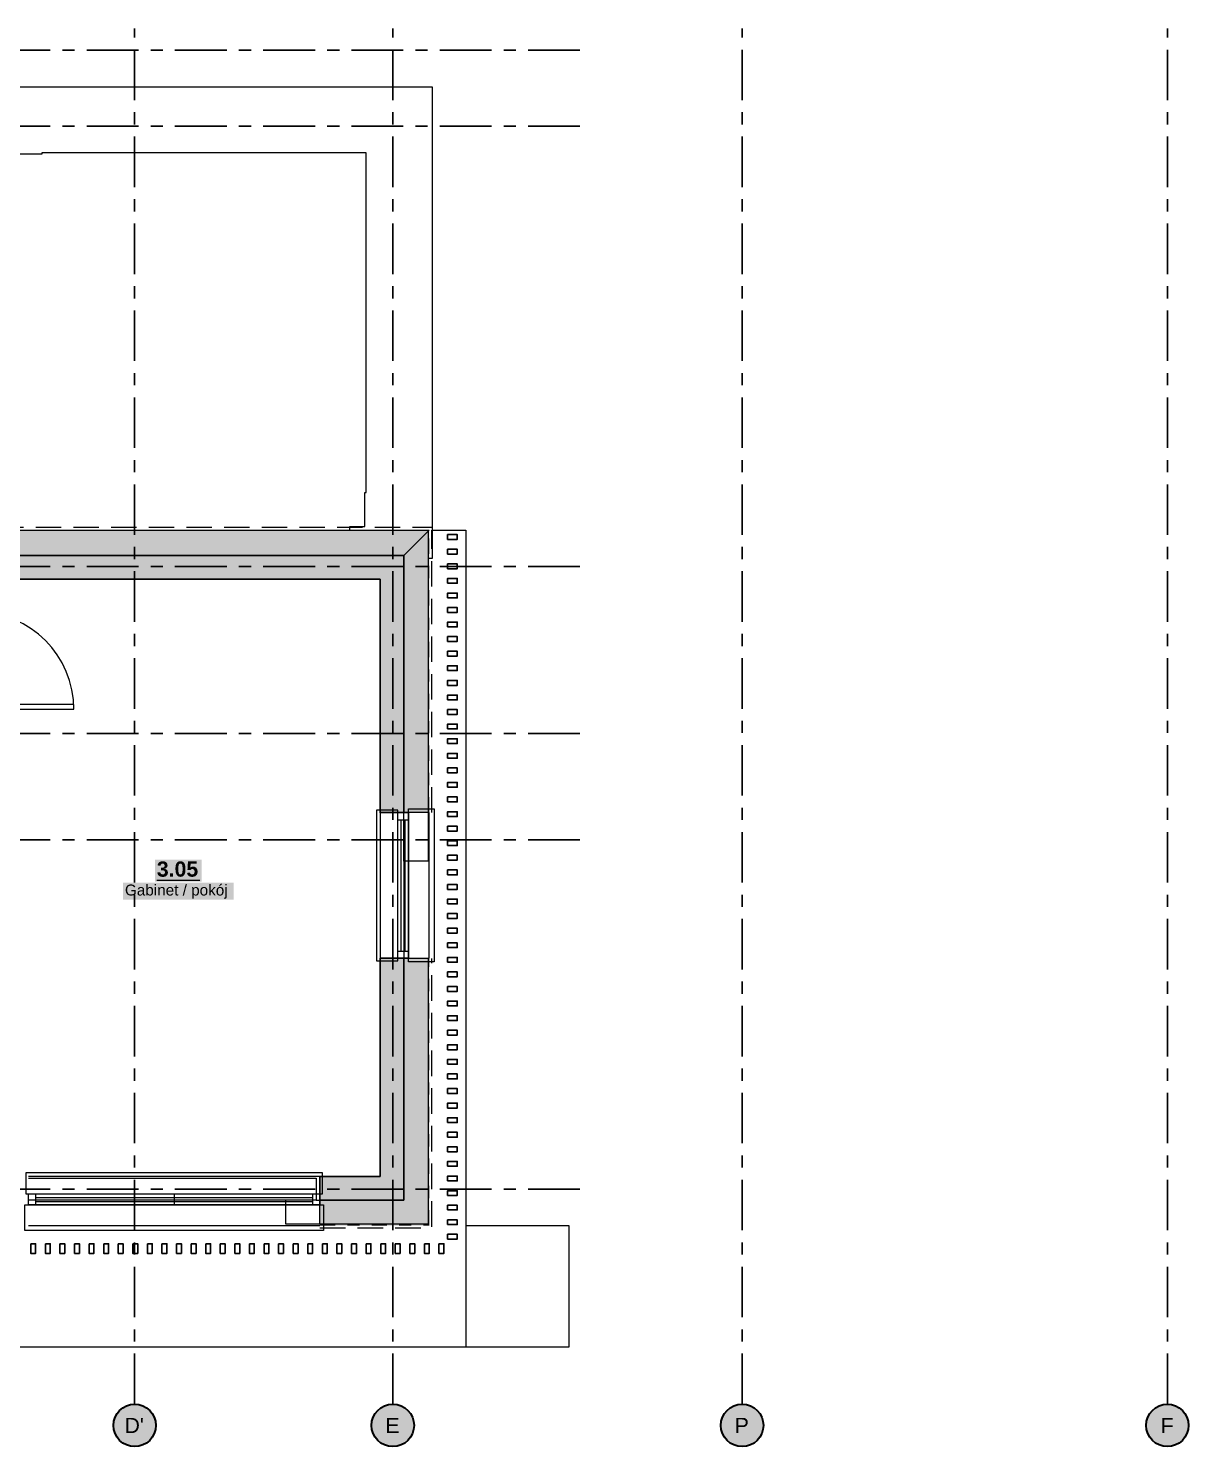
# Model space of a CAD drawing. Header units: metres. Extents: x -3.2 to 18.6, y -2.1 to 9.6.
# Drawn here: x 9 to 18.55, y -2.12 to 9.56 of the extents above; entities that cross this region are included whole.
import ezdxf

# ---------------------------------------------------------------- set-up
doc = ezdxf.new("R2010")
doc.units = ezdxf.units.M
for name, pattern in [('KRESKOWA', [5.25, 4.2, -1.05]), ('PUNKTOWA', [10.5, 8.4, -1.05, 0, -1.05]), ('PUNKTOWA_KROTKA', [6.3, 4.2, -1.05, 0, -1.05])]:
    doc.linetypes.add(name, pattern=pattern)
doc.layers.add('A-MASKA', color=7, linetype='Continuous', lineweight=18)
for name, color, linetype, lineweight, true_color in [('I-OSIE', 8, 'PUNKTOWA', 18, 0x7a7a7a), ('I-PODKLAD', 8, 'Continuous', 18, 0x9a9a9a), ('I-PODKLAD-SCIANY', 8, 'Continuous', 25, 0x6e6e6e), ('I-PODKLAD-WYPELN', 254, 'Continuous', 18, 0xe6e6e6), ('I-POMIESZCZENIA', 8, 'Continuous', 25, 0x4a4a4a)]:
    doc.layers.add(name, color=color, linetype=linetype, lineweight=lineweight, true_color=true_color)
doc.styles.add('PL_ARIAL', font='arial.ttf')
doc.styles.add('PL_ARIAL_B', font='arialbd.ttf')

msp = doc.modelspace()

# ---------------------------------------------------------------- hatches: boundary and pattern name
at = {"layer": 'A-MASKA', "true_color": 0xffffff}
for points in [[(10.043, 2.53), (10.427, 2.53), (10.427, 2.712), (10.043, 2.712)], [(9.78, 2.383), (10.69, 2.383), (10.69, 2.522), (9.78, 2.522)]]:
    msp.add_hatch(color=7, dxfattribs=at).paths.add_polyline_path(points)
at = {"layer": 'I-OSIE', "true_color": 0xffffff}
for points in [[(10.05, -1.945), (10.049, -1.922), (10.044, -1.9), (10.037, -1.878), (10.027, -1.858), (10.014, -1.838), (9.999, -1.821), (9.982, -1.806), (9.963, -1.793), (9.942, -1.783), (9.92, -1.776), (9.898, -1.771), (9.875, -1.77), (9.852, -1.771), (9.83, -1.776), (9.808, -1.783), (9.787, -1.793), (9.768, -1.806), (9.751, -1.821), (9.736, -1.838), (9.723, -1.858), (9.713, -1.878), (9.706, -1.9), (9.701, -1.922), (9.7, -1.945), (9.701, -1.968), (9.706, -1.99), (9.713, -2.012), (9.723, -2.033), (9.736, -2.052), (9.751, -2.069), (9.768, -2.084), (9.787, -2.097), (9.808, -2.107), (9.83, -2.114), (9.852, -2.119), (9.875, -2.12), (9.898, -2.119), (9.92, -2.114), (9.942, -2.107), (9.963, -2.097), (9.982, -2.084), (9.999, -2.069), (10.014, -2.052), (10.027, -2.033), (10.037, -2.012), (10.044, -1.99), (10.049, -1.968)], [(12.175, -1.945), (12.174, -1.922), (12.169, -1.9), (12.162, -1.878), (12.152, -1.858), (12.139, -1.838), (12.124, -1.821), (12.107, -1.806), (12.088, -1.793), (12.067, -1.783), (12.045, -1.776), (12.023, -1.771), (12, -1.77), (11.977, -1.771), (11.955, -1.776), (11.933, -1.783), (11.912, -1.793), (11.893, -1.806), (11.876, -1.821), (11.861, -1.838), (11.848, -1.858), (11.838, -1.878), (11.831, -1.9), (11.826, -1.922), (11.825, -1.945), (11.826, -1.968), (11.831, -1.99), (11.838, -2.012), (11.848, -2.033), (11.861, -2.052), (11.876, -2.069), (11.893, -2.084), (11.912, -2.097), (11.933, -2.107), (11.955, -2.114), (11.977, -2.119), (12, -2.12), (12.023, -2.119), (12.045, -2.114), (12.067, -2.107), (12.088, -2.097), (12.107, -2.084), (12.124, -2.069), (12.139, -2.052), (12.152, -2.033), (12.162, -2.012), (12.169, -1.99), (12.174, -1.968)], [(15.05, -1.945), (15.049, -1.922), (15.044, -1.9), (15.037, -1.878), (15.027, -1.858), (15.014, -1.838), (14.999, -1.821), (14.982, -1.806), (14.963, -1.793), (14.942, -1.783), (14.92, -1.776), (14.898, -1.771), (14.875, -1.77), (14.852, -1.771), (14.83, -1.776), (14.808, -1.783), (14.787, -1.793), (14.768, -1.806), (14.751, -1.821), (14.736, -1.838), (14.723, -1.858), (14.713, -1.878), (14.706, -1.9), (14.701, -1.922), (14.7, -1.945), (14.701, -1.968), (14.706, -1.99), (14.713, -2.012), (14.723, -2.033), (14.736, -2.052), (14.751, -2.069), (14.768, -2.084), (14.787, -2.097), (14.808, -2.107), (14.83, -2.114), (14.852, -2.119), (14.875, -2.12), (14.898, -2.119), (14.92, -2.114), (14.942, -2.107), (14.963, -2.097), (14.982, -2.084), (14.999, -2.069), (15.014, -2.052), (15.027, -2.033), (15.037, -2.012), (15.044, -1.99), (15.049, -1.968)], [(18.55, -1.945), (18.549, -1.922), (18.544, -1.9), (18.537, -1.878), (18.527, -1.858), (18.514, -1.838), (18.499, -1.821), (18.482, -1.806), (18.462, -1.793), (18.442, -1.783), (18.42, -1.776), (18.398, -1.771), (18.375, -1.77), (18.352, -1.771), (18.33, -1.776), (18.308, -1.783), (18.288, -1.793), (18.268, -1.806), (18.251, -1.821), (18.236, -1.838), (18.223, -1.858), (18.213, -1.878), (18.206, -1.9), (18.201, -1.922), (18.2, -1.945), (18.201, -1.968), (18.206, -1.99), (18.213, -2.012), (18.223, -2.033), (18.236, -2.052), (18.251, -2.069), (18.268, -2.084), (18.288, -2.097), (18.308, -2.107), (18.33, -2.114), (18.352, -2.119), (18.375, -2.12), (18.398, -2.119), (18.42, -2.114), (18.442, -2.107), (18.462, -2.097), (18.482, -2.084), (18.499, -2.069), (18.514, -2.052), (18.527, -2.033), (18.537, -2.012), (18.544, -1.99), (18.549, -1.968)]]:
    msp.add_hatch(color=7, dxfattribs=at).paths.add_polyline_path(points)
at = {"layer": 'I-PODKLAD-WYPELN', "true_color": 0xe4e4e4}
h = msp.add_hatch(color=7, dxfattribs=at)
h.paths.add_polyline_path([(8.8, 5.02), (8.8, 5.02), (8.8, 5.035), (8.8, 5.035), (8.8, 5.035), (8.8, 5.035), (8.8, 5.035), (8.8, 5.035), (8.8, 5.035), (8.8, 5.035), (8.8, 5.035), (8.8, 5.035), (8.8, 5.035), (8.8, 5.035), (8.8, 5.035), (8.8, 5.035), (8.8, 5.035), (8.8, 5.035), (8.8, 5.035), (8.59, 5.035), (8.59, 5.035), (8.59, 5.035), (8.59, 5.125), (8.59, 5.125), (8.59, 5.125), (8.575, 5.125), (8.575, 4.8), (8.56, 4.8), (8.425, 4.8), (8.425, 5.125), (8.395, 5.125), (8.395, 5.125), (8.395, 5.125), (8.395, 8.645), (8.395, 8.645), (8.395, 8.645), (8.395, 8.645), (8.1, 8.645), (8.1, 8.84), (8.1, 9.05), (8.8, 9.05), (8.8, 5.425), (8.8, 5.425), (8.8, 5.425), (12.3, 5.425), (12.3, 5.425), (12.3, 5.425), (12.3, 5.425), (12.3, 3.1), (12.29, 3.1), (12.09, 3.1), (12.09, 3.1), (12.09, 3.1), (12.09, 3.1), (11.895, 3.1), (11.895, 3.1), (11.895, 3.1), (11.895, 5.02), (11.895, 5.02), (11.895, 5.02), (11.895, 5.02), (11.895, 5.02), (11.895, 5.02), (8.8, 5.02)])
h.paths.add_polyline_path([(11.91, 5.215), (11.91, 5.215), (11.91, 5.215), (11.91, 5.215), (11.91, 5.215)], flags=0)
h.paths.add_polyline_path([(12.09, 5.215), (12.09, 5.215), (12.09, 5.215), (12.09, 5.215), (12.09, 5.215), (12.09, 5.215)], flags=0)
h.paths.add_polyline_path([(8.59, 5.215), (8.59, 5.215), (8.59, 5.215), (8.59, 5.215)], flags=0)
h.paths.add_polyline_path([(8.8, 5.215), (8.8, 5.215), (8.8, 5.215), (8.8, 5.215)], flags=0)
h.paths.add_polyline_path([(8.41, 8.66), (8.41, 8.66), (8.41, 8.66), (8.41, 8.66)], flags=0)
h.paths.add_polyline_path([(8.59, 8.66), (8.59, 8.66), (8.59, 8.66), (8.59, 8.66)], flags=0)
h = msp.add_hatch(color=7, dxfattribs=at)
h.paths.add_polyline_path([(11.4, 0.105), (11.895, 0.105), (11.895, 0.105), (11.895, 0.105), (11.895, 0.105), (11.895, 0.105), (11.895, 0.105), (11.895, 1.9), (11.895, 1.9), (11.895, 1.9), (12.09, 1.9), (12.09, 1.9), (12.09, 1.9), (12.09, 1.9), (12.29, 1.9), (12.3, 1.9), (12.3, -0.3), (11.4, -0.3), (11.4, -0.29), (11.4, -0.09), (11.4, -0.09), (11.4, -0.09), (11.4, -0.09), (11.4, 0.105), (11.4, 0.105)])
h.paths.add_polyline_path([(12.09, 0.09), (12.09, 0.09), (12.09, 0.09), (12.09, 0.09), (12.09, 0.09), (12.09, 0.09)], flags=0)
h.paths.add_polyline_path([(12.09, -0.09), (12.09, -0.09), (12.09, -0.09), (12.09, -0.09)], flags=0)

# ---------------------------------------------------------------- linework, layer by layer
at = {"layer": 'I-OSIE', "linetype": 'PUNKTOWA', "lineweight": 25, "ltscale": 0.049477, "flags": 128}
for points in [[(9.875, -1.77), (9.875, 9.555)], [(12, -1.77), (12, 9.555)], [(14.875, -1.77), (14.875, 9.555)], [(18.375, -1.77), (18.375, 9.555)]]:
    msp.add_lwpolyline(points, dxfattribs=at)
at = {"layer": 'I-OSIE', "linetype": 'PUNKTOWA', "lineweight": 25, "ltscale": 0.050773, "flags": 128}
for points in [[(-2.87, 9.375), (13.55, 9.375)], [(-2.87, 8.75), (13.55, 8.75)], [(-2.87, 5.125), (13.55, 5.125)], [(-2.87, 3.75), (13.55, 3.75)], [(-2.87, 2.875), (13.55, 2.875)], [(-2.87, 0), (13.55, 0)]]:
    msp.add_lwpolyline(points, dxfattribs=at)
at = {"layer": 'I-OSIE', "linetype": 'Continuous', "lineweight": 35, "ltscale": 0.05}
for centre in [(9.875, -1.945), (12, -1.945), (14.875, -1.945), (18.375, -1.945)]:
    msp.add_circle(centre, 0.175, dxfattribs=at)
at = {"layer": 'I-PODKLAD', "linetype": 'KRESKOWA', "lineweight": 13, "ltscale": 0.05, "flags": 128}
for points in [[(-1.335, 5.426), (-1.335, 5.45), (3.55, 5.45), (3.55, 9.075), (8.825, 9.075), (8.825, 5.45), (12.325, 5.45), (12.325, 5.426)], [(12.32, 3.1), (12.32, 5.425), (12.6, 5.425), (12.6, -1.3), (-2.4, -1.3), (-2.4, 5.425), (-1.32, 5.425), (-1.32, 3.7)], [(11.4, -0.32), (12.32, -0.32), (12.32, 1.899)]]:
    msp.add_lwpolyline(points, dxfattribs=at)
at = {"layer": 'I-PODKLAD', "lineweight": 13, "ltscale": 0.05}
for points in [[(8.565, 9.05), (8.565, 9.075), (12.325, 9.075), (12.325, 5.19), (12.3, 5.19)], [(11.645, 5.426), (11.645, 5.455), (11.77, 5.455), (11.77, 5.735), (11.78, 5.735), (11.78, 8.53), (9.11, 8.53), (9.11, 8.52), (8.83, 8.52), (8.83, 8.395), (8.8, 8.395)], [(12.325, 5.425), (12.6, 5.425), (12.6, -1.3), (-2.4, -1.3), (-2.4, 5.425), (-1.3, 5.425)], [(11.895, 3.099), (11.895, 1.901)], [(12.29, 3.099), (12.29, 2.7), (12.09, 2.7), (12.09, 3.099)], [(12.3, 1.901), (12.3, 3.099)], [(12.09, 2.7), (12.09, 1.901)], [(11.399, 0.105), (9.001, 0.105)], [(9.001, 0.09), (11.37, 0.09), (11.37, -0.09), (9.001, -0.09)], [(11.399, -0.29), (11.12, -0.29), (11.12, -0.09)], [(11.37, -0.09), (11.399, -0.09)], [(9.001, -0.3), (11.399, -0.3)], [(12.601, -0.3), (13.45, -0.3), (13.45, -1.3), (12.601, -1.3)]]:
    msp.add_lwpolyline(points, dxfattribs=at)
at = {"layer": 'I-PODKLAD', "lineweight": 18, "ltscale": 0.05}
for points in [[(8.575, 3.95), (9.375, 3.95), (9.375, 3.99), (8.575, 3.99)], [(12.04, 1.88), (12.04, 3.12), (11.865, 3.12), (11.865, 1.88)], [(12.04, 1.9), (12.04, 3.1), (12.13, 3.1), (12.13, 1.9)], [(12.13, 1.87), (12.13, 3.13), (12.34, 3.13), (12.34, 1.87)], [(8.98, -0.04), (11.42, -0.04), (11.42, 0.135), (8.98, 0.135)], [(9, -0.04), (11.4, -0.04), (11.4, -0.13), (9, -0.13)], [(8.97, -0.13), (11.43, -0.13), (11.43, -0.34), (8.97, -0.34)]]:
    msp.add_lwpolyline(points, close=True, dxfattribs=at)
for points in [[(12.04, 3.04), (12.13, 3.04)], [(12.069, 1.96), (12.069, 3.04)], [(12.101, 1.96), (12.101, 3.04)], [(12.04, 1.96), (12.13, 1.96)], [(9.06, -0.04), (9.06, -0.13)], [(9.06, -0.069), (11.34, -0.069)], [(9.06, -0.101), (11.34, -0.101)], [(10.2, -0.04), (10.2, -0.13)], [(11.34, -0.04), (11.34, -0.13)]]:
    msp.add_lwpolyline(points, dxfattribs=at)
at = {"layer": 'I-PODKLAD', "lineweight": 13, "ltscale": 0.05}
msp.add_arc((8.575, 3.95), 0.8, 0, 90, dxfattribs=at)
at = {"layer": 'I-PODKLAD-SCIANY', "lineweight": 13, "ltscale": 0.05}
msp.add_lwpolyline([(8.8, 5.425), (12.3, 5.425), (12.3, 5.425), (12.3, 5.425), (12.3, 5.425), (12.29, 5.415), (12.09, 5.215), (12.09, 5.215), (12.09, 5.215), (8.59, 5.215)], dxfattribs=at)
for points in [[(12.09, 5.215), (12.09, 5.215), (12.09, 5.215), (12.29, 5.415), (12.29, 5.415), (12.29, 5.415), (12.29, 3.1), (12.29, 3.1), (12.29, 3.1), (12.09, 3.1), (12.09, 3.1), (12.09, 3.1)], [(11.4, -0.29), (11.4, -0.29), (11.4, -0.09), (11.4, -0.09), (11.4, -0.09), (12.09, -0.09), (12.09, -0.09), (12.09, -0.09), (12.09, -0.09), (12.09, -0.09), (12.09, -0.09), (12.09, -0.09), (12.09, -0.09), (12.09, -0.09), (12.09, -0.09), (12.09, -0.09), (12.09, -0.09), (12.09, -0.09), (12.09, -0.09), (12.09, -0.09), (12.09, -0.09), (12.09, -0.09), (12.09, 1.9), (12.09, 1.9), (12.09, 1.9), (12.29, 1.9), (12.29, 1.9), (12.29, 1.9), (12.29, -0.29), (12.29, -0.29), (12.29, -0.29), (11.4, -0.29)]]:
    msp.add_lwpolyline(points, close=True, dxfattribs=at)
at = {"layer": 'I-PODKLAD-SCIANY', "linetype": 'PUNKTOWA_KROTKA', "lineweight": 13, "ltscale": 0.03, "flags": 128}
for points in [[(12.295, 3.1), (12.295, 5.425)], [(12.295, -0.3), (12.295, 1.9)], [(11.4, -0.295), (12.3, -0.295)]]:
    msp.add_lwpolyline(points, dxfattribs=at)
at = {"layer": 'I-PODKLAD-SCIANY', "lineweight": 25, "ltscale": 0.05}
for points in [[(12.45, 5.348), (12.53, 5.348), (12.53, 5.388), (12.45, 5.388)], [(12.45, 5.228), (12.53, 5.228), (12.53, 5.268), (12.45, 5.268)], [(12.45, 5.107), (12.53, 5.107), (12.53, 5.147), (12.45, 5.147)], [(12.45, 4.987), (12.53, 4.987), (12.53, 5.027), (12.45, 5.027)], [(12.45, 4.867), (12.53, 4.867), (12.53, 4.907), (12.45, 4.907)], [(12.45, 4.747), (12.53, 4.747), (12.53, 4.787), (12.45, 4.787)], [(12.45, 4.628), (12.53, 4.628), (12.53, 4.668), (12.45, 4.668)], [(12.45, 4.508), (12.53, 4.508), (12.53, 4.548), (12.45, 4.548)], [(12.45, 4.388), (12.53, 4.388), (12.53, 4.428), (12.45, 4.428)], [(12.45, 4.268), (12.53, 4.268), (12.53, 4.308), (12.45, 4.308)], [(12.45, 4.147), (12.53, 4.147), (12.53, 4.188), (12.45, 4.188)], [(12.45, 4.027), (12.53, 4.027), (12.53, 4.067), (12.45, 4.067)], [(12.45, 3.908), (12.53, 3.908), (12.53, 3.947), (12.45, 3.947)], [(12.45, 3.788), (12.53, 3.788), (12.53, 3.828), (12.45, 3.828)], [(12.45, 3.667), (12.53, 3.667), (12.53, 3.708), (12.45, 3.708)], [(12.45, 3.547), (12.53, 3.547), (12.53, 3.587), (12.45, 3.587)], [(12.45, 3.428), (12.53, 3.428), (12.53, 3.467), (12.45, 3.467)], [(12.45, 3.308), (12.53, 3.308), (12.53, 3.348), (12.45, 3.348)], [(12.45, 3.188), (12.53, 3.188), (12.53, 3.228), (12.45, 3.228)], [(12.45, 3.067), (12.53, 3.067), (12.53, 3.107), (12.45, 3.107)], [(12.45, 2.947), (12.53, 2.947), (12.53, 2.987), (12.45, 2.987)], [(12.45, 2.828), (12.53, 2.828), (12.53, 2.868), (12.45, 2.868)], [(12.45, 2.708), (12.53, 2.708), (12.53, 2.748), (12.45, 2.748)], [(12.45, 2.587), (12.53, 2.587), (12.53, 2.627), (12.45, 2.627)], [(12.45, 2.467), (12.53, 2.467), (12.53, 2.507), (12.45, 2.507)], [(12.45, 2.348), (12.53, 2.348), (12.53, 2.388), (12.45, 2.388)], [(12.45, 2.228), (12.53, 2.228), (12.53, 2.268), (12.45, 2.268)], [(12.45, 2.107), (12.53, 2.107), (12.53, 2.147), (12.45, 2.147)], [(12.45, 1.988), (12.53, 1.988), (12.53, 2.027), (12.45, 2.027)], [(11.4, 0.105), (11.4, 0.105), (11.895, 0.105), (11.895, 0.105), (11.895, 0.105), (11.895, 0.105), (11.895, 0.105), (11.895, 0.105), (11.895, 0.105), (11.895, 0.105), (11.895, 0.105), (11.895, 0.105), (11.895, 0.105), (11.895, 0.105), (11.895, 0.105), (11.895, 0.105), (11.895, 0.105), (11.895, 0.105), (11.895, 0.105), (11.895, 1.9), (11.895, 1.9), (11.895, 1.9), (11.895, 1.9), (11.895, 1.9), (12.09, 1.9), (12.09, 1.9), (12.09, 1.9), (12.09, 1.9), (12.09, -0.09), (12.09, -0.09), (12.09, -0.09), (12.09, -0.09), (11.4, -0.09), (11.4, -0.09), (11.4, -0.09), (11.4, -0.09), (11.4, 0.105), (11.4, 0.105)], [(12.45, 1.867), (12.53, 1.867), (12.53, 1.907), (12.45, 1.907)], [(12.45, 1.748), (12.53, 1.748), (12.53, 1.788), (12.45, 1.788)], [(12.45, 1.627), (12.53, 1.627), (12.53, 1.667), (12.45, 1.667)], [(12.45, 1.508), (12.53, 1.508), (12.53, 1.548), (12.45, 1.548)], [(12.45, 1.387), (12.53, 1.387), (12.53, 1.427), (12.45, 1.427)], [(12.45, 1.268), (12.53, 1.268), (12.53, 1.308), (12.45, 1.308)], [(12.45, 1.147), (12.53, 1.147), (12.53, 1.188), (12.45, 1.188)], [(12.45, 1.028), (12.53, 1.028), (12.53, 1.067), (12.45, 1.067)], [(12.45, 0.907), (12.53, 0.907), (12.53, 0.948), (12.45, 0.948)], [(12.45, 0.787), (12.53, 0.787), (12.53, 0.828), (12.45, 0.828)], [(12.45, 0.667), (12.53, 0.667), (12.53, 0.708), (12.45, 0.708)], [(12.45, 0.547), (12.53, 0.547), (12.53, 0.588), (12.45, 0.588)], [(12.45, 0.427), (12.53, 0.427), (12.53, 0.468), (12.45, 0.468)], [(12.45, 0.307), (12.53, 0.307), (12.53, 0.347), (12.45, 0.347)], [(12.45, 0.188), (12.53, 0.188), (12.53, 0.228), (12.45, 0.228)], [(12.45, 0.068), (12.53, 0.068), (12.53, 0.107), (12.45, 0.107)], [(12.45, -0.052), (12.53, -0.052), (12.53, -0.013), (12.45, -0.013)], [(12.45, -0.172), (12.53, -0.172), (12.53, -0.133), (12.45, -0.133)], [(12.45, -0.292), (12.53, -0.292), (12.53, -0.253), (12.45, -0.253)], [(9.02, -0.45), (9.02, -0.53), (9.06, -0.53), (9.06, -0.45)], [(9.14, -0.45), (9.14, -0.53), (9.18, -0.53), (9.18, -0.45)], [(9.26, -0.45), (9.26, -0.53), (9.3, -0.53), (9.3, -0.45)], [(9.38, -0.45), (9.38, -0.53), (9.42, -0.53), (9.42, -0.45)], [(9.5, -0.45), (9.5, -0.53), (9.54, -0.53), (9.54, -0.45)], [(9.62, -0.45), (9.62, -0.53), (9.66, -0.53), (9.66, -0.45)], [(9.74, -0.45), (9.74, -0.53), (9.78, -0.53), (9.78, -0.45)], [(9.86, -0.45), (9.86, -0.53), (9.9, -0.53), (9.9, -0.45)], [(9.98, -0.45), (9.98, -0.53), (10.02, -0.53), (10.02, -0.45)], [(10.1, -0.45), (10.1, -0.53), (10.14, -0.53), (10.14, -0.45)], [(10.22, -0.45), (10.22, -0.53), (10.26, -0.53), (10.26, -0.45)], [(10.34, -0.45), (10.34, -0.53), (10.38, -0.53), (10.38, -0.45)], [(10.46, -0.45), (10.46, -0.53), (10.5, -0.53), (10.5, -0.45)], [(10.58, -0.45), (10.58, -0.53), (10.62, -0.53), (10.62, -0.45)], [(10.7, -0.45), (10.7, -0.53), (10.74, -0.53), (10.74, -0.45)], [(10.82, -0.45), (10.82, -0.53), (10.86, -0.53), (10.86, -0.45)], [(10.94, -0.45), (10.94, -0.53), (10.98, -0.53), (10.98, -0.45)], [(11.06, -0.45), (11.06, -0.53), (11.1, -0.53), (11.1, -0.45)], [(11.18, -0.45), (11.18, -0.53), (11.22, -0.53), (11.22, -0.45)], [(11.3, -0.45), (11.3, -0.53), (11.34, -0.53), (11.34, -0.45)], [(11.42, -0.45), (11.42, -0.53), (11.46, -0.53), (11.46, -0.45)], [(11.54, -0.45), (11.54, -0.53), (11.58, -0.53), (11.58, -0.45)], [(11.66, -0.45), (11.66, -0.53), (11.7, -0.53), (11.7, -0.45)], [(11.78, -0.45), (11.78, -0.53), (11.82, -0.53), (11.82, -0.45)], [(11.9, -0.45), (11.9, -0.53), (11.94, -0.53), (11.94, -0.45)], [(12.02, -0.45), (12.02, -0.53), (12.06, -0.53), (12.06, -0.45)], [(12.14, -0.45), (12.14, -0.53), (12.18, -0.53), (12.18, -0.45)], [(12.26, -0.45), (12.26, -0.53), (12.3, -0.53), (12.3, -0.45)], [(12.38, -0.45), (12.38, -0.53), (12.42, -0.53), (12.42, -0.45)], [(12.45, -0.412), (12.53, -0.412), (12.53, -0.372), (12.45, -0.372)]]:
    msp.add_lwpolyline(points, close=True, dxfattribs=at)
msp.add_lwpolyline([(8.59, 5.215), (12.09, 5.215), (12.09, 5.215), (12.09, 5.215), (12.09, 5.215), (12.09, 3.1), (12.09, 3.1), (12.09, 3.1), (12.09, 3.1), (12.09, 3.1), (11.895, 3.1), (11.895, 3.1), (11.895, 3.1), (11.895, 3.1), (11.895, 5.02), (11.895, 5.02), (11.895, 5.02), (11.895, 5.02), (11.895, 5.02), (11.895, 5.02), (11.895, 5.02), (11.895, 5.02), (11.895, 5.02), (11.895, 5.02), (11.895, 5.02), (11.895, 5.02), (11.895, 5.02), (11.895, 5.02), (11.895, 5.02), (11.895, 5.02), (11.895, 5.02), (8.8, 5.02)], dxfattribs=at)
at = {"layer": 'I-POMIESZCZENIA', "lineweight": 18, "ltscale": 0.05}
msp.add_lwpolyline([(10.058, 2.542), (10.412, 2.542)], dxfattribs=at)

# ---------------------------------------------------------------- texts
at = {"layer": 'I-OSIE', "style": 'PL_ARIAL'}
for s, p in [("D'", (9.792, -2.008)), ('E', (11.939, -2.008)), ('P', (14.814, -2.008)), ('F', (18.32, -2.008))]:
    msp.add_text(s, height=0.125, dxfattribs=at).set_placement(p)
at = {"layer": 'I-POMIESZCZENIA'}
for s, height, style, p in [('3.05', 0.125, 'PL_ARIAL_B', (10.058, 2.572)), ('Gabinet / pokój', 0.09, 'PL_ARIAL', (9.795, 2.417))]:
    msp.add_text(s, height=height, dxfattribs=dict(at, style=style)).set_placement(p)

doc.saveas('drawing.dxf')
